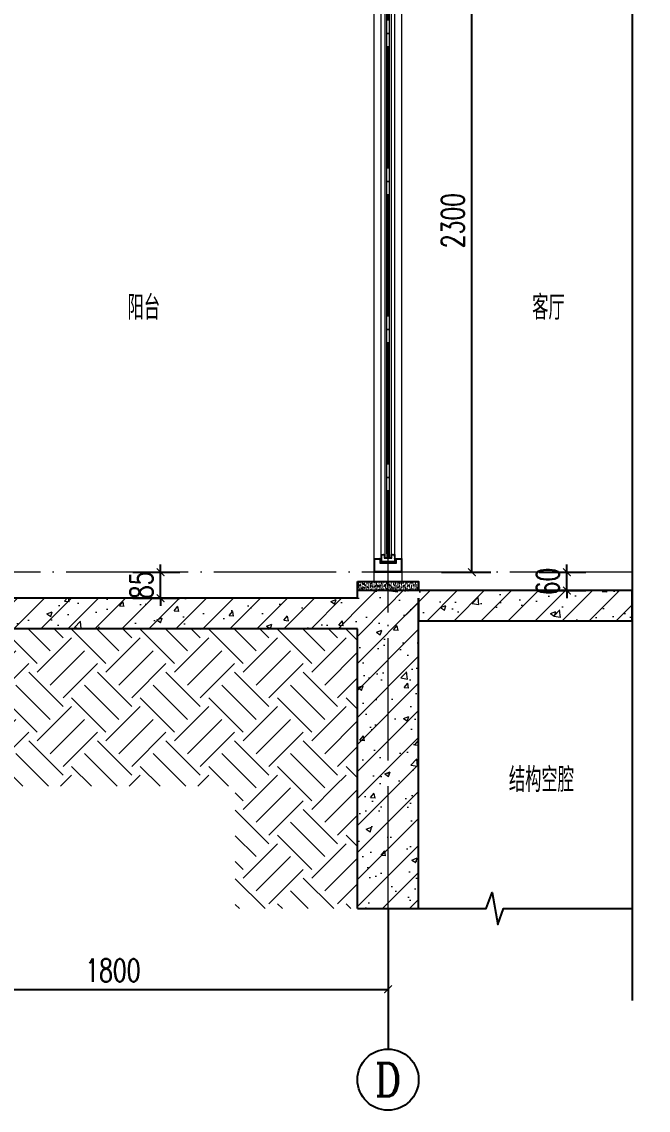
# Model space of a CAD drawing. Extents: x -668857 to 143095, y -247466 to 228182.
# Drawn here: x 24882 to 26931, y 150824 to 154384 of the extents above; entities that cross this region are included whole.
import ezdxf
from ezdxf.enums import TextEntityAlignment as Align

# ---------------------------------------------------------------- set-up
doc = ezdxf.new("R2010")
doc.units = 0
doc.header["$LTSCALE"] = 1000
doc.linetypes.add('DOTE', pattern=[2.42, 2, -0.2, 0.02, -0.2])
doc.layers.get('0').update_dxf_attribs({"linetype": 'CONTINUOUS'})
doc.layers.get('DEFPOINTS').update_dxf_attribs({"linetype": 'CONTINUOUS'})
for name, color, linetype in [('A-AXIS_TEXT', 7, 'CONTINUOUS'), ('AXIS', 3, 'CONTINUOUS'), ('DIM_SYMB', 3, 'CONTINUOUS'), ('PUB_DIM', 3, 'CONTINUOUS'), ('PUB_TEXT', 2, 'CONTINUOUS'), ('WALL', 5, 'CONTINUOUS'), ('立面-看线', 251, 'CONTINUOUS')]:
    doc.layers.add(name, color=color, linetype=linetype)
for name, color, linetype, lineweight in [('AXIS_TEXT', 7, 'CONTINUOUS', 20), ('DOTE', 19, 'DOTE', 9), ('PUB_HATCH', 8, 'CONTINUOUS', 9), ('S_WINDOW', 144, 'CONTINUOUS', 15), ('填充', 251, 'CONTINUOUS', 5), ('细细', 250, 'CONTINUOUS', 0)]:
    doc.layers.add(name, color=color, linetype=linetype, lineweight=lineweight)
doc.styles.add('_TCH_AXIS', font='COMPLEX', dxfattribs={"bigfont": 'GBCBIG'})
doc.styles.add('_TCH_DIM_T3', font='SIMPLEX', dxfattribs={"width": 0.705882, "bigfont": 'GBCBIG'})
doc.styles.add('COMPLEX', font='COMPLEX')
doc.styles.add('TSSD_REIN', font='tssdeng.shx', dxfattribs={"width": 0.7, "height": 300, "bigfont": 'tssdchn.shx'})
doc.dimstyles.new('_TCH_ARCH&&25', dxfattribs={"dimtxt": 74.375, "dimasz": 25, "dimexe": 62.5, "dimexo": 75, "dimgap": 25, "dimtad": 1, "dimdec": 0, "dimzin": 0, "dimdsep": 46, "dimtxsty": '_TCH_DIM_T3', "dimblk": 'ARCHTICK', "dimcen": 0.09, "dimclrt": 7, "dimazin": 0, "dimtfac": 1, "dimtdec": 0, "dimtix": 1, "dimtmove": 2, "dimatfit": 3, "dimldrblk": 'ARCHTICK', "dimfxl": 0, "dimtolj": 1, "dimtzin": 0, "dimarcsym": 0})
pattern_1 = [(315, (145053.3697, 680712.4302), (-1.76776695, -1.76776695), []), (315, (145054.5482, 680712.4302), (-1.76776695, -1.76776695), [])]
pattern_2 = [(315, (145053.3697, 678374.192), (-1.76776695, -1.76776695), []), (315, (145054.5482, 678374.192), (-1.76776695, -1.76776695), [])]
pattern_3 = [(45, (-841129.24, 278569.31), (0, 224.506403), [158.75, -158.75]), (45, (-841171.34, 278611.4), (0, 224.506403), [158.75, -158.75]), (45, (-841213.43, 278653.5), (0, 224.506403), [158.75, -158.75]), (135, (-841213.43, 278681.56), (-224.506403, 0), [158.75, -158.75]), (135, (-841171.34, 278723.66), (-224.506403, 0), [158.75, -158.75]), (135, (-841129.24, 278765.75), (-224.506403, 0), [158.75, -158.75])]
pattern_4 = [(45, (-956095.346, 321026.26), (-44.194174, 44.194174), []), (50, (-956095.35, 321026.26), (179.315046, -15.688034), [18.75, -206.25]), (355, (-956095.35, 321026.26), (-34.687833, 188.048033), [15, -165]), (100.4514, (-956080.4, 321024.95), (144.627345, 172.359886), [15.935047, -175.285528]), (46.1842, (-956095.35, 321076.26), (266.81026, -41.379754), [28.125, -309.375]), (96.6356, (-956073.1, 321072.8), (233.665676, 243.52947), [23.90257, -262.92825]), (351.1842, (-956095.35, 321076.26), (233.66549, 243.52965), [22.5, -247.5]), (21, (-956070.35, 321063.76), (149.226763, -100.654723), [18.75, -206.25]), (326, (-956070.35, 321063.76), (60.828833, 181.28751), [15, -165]), (71.4514, (-956057.91, 321055.37), (210.055657, 80.632624), [15.935047, -175.285528]), (37.5, (-956095.346, 321026.26), (3.039964, 83.2234635), [0, -163, 0, -167.5, 0, -165.625]), (7.5, (-956095.35, 321026.26), (65.767384, 98.602928), [0, -95.5, 0, -159.25, 0, -63.125]), (327.5, (-956151.096, 321026.26), (133.455609, -5.638718), [0, -62.5, 0, -195, 0, -258.75]), (317.5, (-956176.1, 321026.26), (145.796542, 25.026246), [0, -81.25, 0, -129.5, 0, -183.75])]

# ---------------------------------------------------------------- blocks, each defined once
blk = doc.blocks.new('afzdfsregf')
at = {"layer": '细细'}
h = blk.add_hatch(dxfattribs=at)
h.set_pattern_fill('金属', color=256, style=0)
h.set_pattern_definition(pattern_1)
h.paths.add_polyline_path([(221063.8, 608913.8), (221043.8, 608913.8), (221043.8, 608927.3), (220993.8, 608927.3), (220993.8, 608913.8), (220973.8, 608913.8), (220973.8, 608958.8), (221063.8, 608958.8)])
h.paths.add_polyline_path([(221045.8, 608929.3), (221045.8, 608915.8), (221061.8, 608915.8), (221061.8, 608956.8), (220975.8, 608956.8), (220975.8, 608915.8), (220991.8, 608915.8), (220991.8, 608929.3)], flags=16)
h = blk.add_hatch(dxfattribs=at)
h.set_pattern_fill('金属', color=256, style=0)
h.set_pattern_definition(pattern_1)
h.paths.add_polyline_path([(220996.3, 608925.3), (220996.3, 608900.3), (221008.3, 608900.3), (221008.3, 608910.3), (221029.3, 608910.3), (221029.3, 608900.3), (221041.3, 608900.3), (221041.3, 608925.3)])
h.paths.add_polyline_path([(221039.3, 608923.3), (221039.3, 608902.3), (221031.3, 608902.3), (221031.3, 608912.3), (221006.3, 608912.3), (221006.3, 608902.3), (220998.3, 608902.3), (220998.3, 608923.3)], flags=16)
h = blk.add_hatch(color=256, dxfattribs=at)
edge = h.paths.add_edge_path()
edge.add_line((221023.3, 608910.3), (221023.3, 608898.3))
edge.add_arc((221018.8, 608890), 9.44, 61.5175, 118.4825)
edge.add_line((221014.3, 608898.3), (221014.3, 608910.3))
edge.add_arc((221018.8, 608918.6), 9.44, 241.5175, 298.4825)
h = blk.add_hatch(dxfattribs=at)
h.set_pattern_fill('金属', color=256, style=0)
h.set_pattern_definition(pattern_2)
h.paths.add_polyline_path([(220996.3, 606692.3), (220996.3, 606717.3), (221008.3, 606717.3), (221008.3, 606707.3), (221029.3, 606707.3), (221029.3, 606717.3), (221041.3, 606717.3), (221041.3, 606692.3)])
h.paths.add_polyline_path([(221039.3, 606694.3), (221039.3, 606715.3), (221031.3, 606715.3), (221031.3, 606705.3), (221006.3, 606705.3), (221006.3, 606715.3), (220998.3, 606715.3), (220998.3, 606694.3)], flags=16)
h = blk.add_hatch(color=256, dxfattribs=at)
edge = h.paths.add_edge_path()
edge.add_line((221023.3, 606707.3), (221023.3, 606719.3))
edge.add_arc((221018.8, 606727.6), 9.44, 241.5175, 298.4825, ccw=False)
edge.add_line((221014.3, 606719.3), (221014.3, 606707.3))
edge.add_arc((221018.8, 606699), 9.44, 61.5175, 118.4825, ccw=False)
h = blk.add_hatch(dxfattribs=at)
h.set_pattern_fill('金属', color=256, style=0)
h.set_pattern_definition(pattern_2)
h.paths.add_polyline_path([(221063.8, 606703.8), (221043.8, 606703.8), (221043.8, 606690.3), (220993.8, 606690.3), (220993.8, 606703.8), (220973.8, 606703.8), (220973.8, 606658.8), (221063.8, 606658.8)])
h.paths.add_polyline_path([(221045.8, 606688.3), (221045.8, 606701.8), (221061.8, 606701.8), (221061.8, 606660.8), (220975.8, 606660.8), (220975.8, 606701.8), (220991.8, 606701.8), (220991.8, 606688.3)], flags=16)
at = {"layer": 'S_WINDOW'}
for p, q in [((220973.8, 606703.8), (220973.8, 608913.8)), ((220996.3, 606717.3), (220996.3, 608900.3)), ((221041.3, 606717.3), (221041.3, 608900.3)), ((221063.8, 606703.8), (221063.8, 608913.8))]:
    blk.add_line(p, q, dxfattribs=at)
for points in [[(220973.8, 608958.8), (220973.8, 608913.8), (220993.8, 608913.8), (220993.8, 608927.3), (221043.8, 608927.3), (221043.8, 608913.8), (221063.8, 608913.8), (221063.8, 608958.8)], [(220975.8, 608956.8), (220975.8, 608915.8), (220991.8, 608915.8), (220991.8, 608929.3), (221045.8, 608929.3), (221045.8, 608915.8), (221061.8, 608915.8), (221061.8, 608956.8)], [(220996.3, 608925.3), (220996.3, 608900.3), (221008.3, 608900.3), (221008.3, 608910.3), (221029.3, 608910.3), (221029.3, 608900.3), (221041.3, 608900.3), (221041.3, 608925.3)], [(220998.3, 608923.3), (220998.3, 608902.3), (221006.3, 608902.3), (221006.3, 608912.3), (221031.3, 608912.3), (221031.3, 608902.3), (221039.3, 608902.3), (221039.3, 608923.3)], [(220996.3, 606692.3), (220996.3, 606717.3), (221008.3, 606717.3), (221008.3, 606707.3), (221029.3, 606707.3), (221029.3, 606717.3), (221041.3, 606717.3), (221041.3, 606692.3)], [(220973.8, 606658.8), (220973.8, 606703.8), (220993.8, 606703.8), (220993.8, 606690.3), (221043.8, 606690.3), (221043.8, 606703.8), (221063.8, 606703.8), (221063.8, 606658.8)], [(220975.8, 606660.8), (220975.8, 606701.8), (220991.8, 606701.8), (220991.8, 606688.3), (221045.8, 606688.3), (221045.8, 606701.8), (221061.8, 606701.8), (221061.8, 606660.8)], [(220998.3, 606694.3), (220998.3, 606715.3), (221006.3, 606715.3), (221006.3, 606705.3), (221031.3, 606705.3), (221031.3, 606715.3), (221039.3, 606715.3), (221039.3, 606694.3)]]:
    blk.add_lwpolyline(points, close=True, dxfattribs=at)
at = {"layer": '细细'}
for points in [[(221008.3, 608900.3), (221008.3, 606717.3)], [(221014.3, 606719.3), (221014.3, 608910.3)], [(221023.3, 606719.3), (221023.3, 608910.3)], [(221029.3, 608900.3), (221029.3, 606717.3)]]:
    blk.add_lwpolyline(points, dxfattribs=at)
for points in [[(221023.3, 608910.3), (221023.3, 608898.3, 0.253805), (221014.3, 608898.3), (221014.3, 608910.3, 0.253805)], [(221023.3, 606707.3), (221023.3, 606719.3, -0.253805), (221014.3, 606719.3), (221014.3, 606707.3, -0.253805)]]:
    blk.add_lwpolyline(points, format="xyb", close=True, dxfattribs=at)
blk = doc.blocks.new('_ArchTick')
at = {"color": 0, "linetype": 'ByBlock', "const_width": 0.15}
blk.add_lwpolyline([(-0.5, -0.5), (0.5, 0.5)], dxfattribs=at)
blk = doc.blocks.new('*D2266')
at = {"layer": 'DEFPOINTS', "color": 0}
for p in [(25169.7, 152583.2), (25335.6, 152583.2), (25169.7, 152498.2)]:
    blk.add_point(p, dxfattribs=at)
at = {"layer": 'PUB_DIM', "color": 0, "lineweight": -2}
for p, q in [((25335.6, 152583.2), (25335.6, 152608.2)), ((25244.7, 152583.2), (25398.1, 152583.2)), ((25335.6, 152498.2), (25335.6, 152583.2)), ((25244.7, 152498.2), (25398.1, 152498.2)), ((25335.6, 152498.2), (25335.6, 152473.2))]:
    blk.add_line(p, q, dxfattribs=at)
at = {"layer": 'PUB_DIM', "color": 0, "lineweight": -2, "xscale": 25, "yscale": 25, "zscale": 25}
for p, rotation in [((25335.6, 152583.2), 270), ((25335.6, 152498.2), 90)]:
    blk.add_blockref('_ArchTick', p, dxfattribs=dict(at, rotation=rotation))
at = {"layer": 'PUB_DIM', "color": 7, "insert": (25273.4, 152540.7), "char_height": 74.38, "attachment_point": 5, "rotation": 90, "style": '_TCH_DIM_T3'}
blk.add_mtext('\\A1;85', dxfattribs=at)
blk = doc.blocks.new('*D2873')
at = {"layer": 'DEFPOINTS', "color": 0}
for p in [(26179.8, 154883.2), (26353.8, 154883.2), (26179.8, 152583.2)]:
    blk.add_point(p, dxfattribs=at)
at = {"layer": 'PUB_DIM', "color": 0, "lineweight": -2}
for p, q in [((26254.8, 154883.2), (26416.3, 154883.2)), ((26353.8, 152583.2), (26353.8, 154883.2)), ((26254.8, 152583.2), (26416.3, 152583.2))]:
    blk.add_line(p, q, dxfattribs=at)
at = {"layer": 'PUB_DIM', "color": 0, "lineweight": -2, "xscale": 25, "yscale": 25, "zscale": 25}
for p, rotation in [((26353.8, 154883.2), 90), ((26353.8, 152583.2), 270)]:
    blk.add_blockref('_ArchTick', p, dxfattribs=dict(at, rotation=rotation))
at = {"layer": 'PUB_DIM', "color": 7, "insert": (26291.6, 153733.2), "char_height": 74.38, "attachment_point": 5, "rotation": 90, "style": '_TCH_DIM_T3'}
blk.add_mtext('\\A1;2300', dxfattribs=at)
blk = doc.blocks.new('*D2886')
at = {"layer": 'DEFPOINTS', "color": 0}
for p in [(26498.8, 152583.2), (26664.7, 152583.2), (26498.8, 152523.2)]:
    blk.add_point(p, dxfattribs=at)
at = {"layer": 'PUB_DIM', "color": 0, "lineweight": -2}
for p, q in [((26664.7, 152583.2), (26664.7, 152608.2)), ((26573.8, 152583.2), (26727.2, 152583.2)), ((26664.7, 152523.2), (26664.7, 152583.2)), ((26573.8, 152523.2), (26727.2, 152523.2)), ((26664.7, 152523.2), (26664.7, 152498.2))]:
    blk.add_line(p, q, dxfattribs=at)
at = {"layer": 'PUB_DIM', "color": 0, "lineweight": -2, "xscale": 25, "yscale": 25, "zscale": 25}
for p, rotation in [((26664.7, 152583.2), 270), ((26664.7, 152523.2), 90)]:
    blk.add_blockref('_ArchTick', p, dxfattribs=dict(at, rotation=rotation))
at = {"layer": 'PUB_DIM', "color": 7, "insert": (26602.5, 152553.2), "char_height": 74.38, "attachment_point": 5, "rotation": 90, "style": '_TCH_DIM_T3'}
blk.add_mtext('\\A1;60', dxfattribs=at)
blk = doc.blocks.new('*D2940')
at = {"layer": 'AXIS', "color": 0, "lineweight": -2}
for p, q in [((24279.8, 151408.2), (24279.8, 151156.7)), ((26079.8, 151408.2), (26079.8, 151156.7)), ((24279.8, 151219.2), (26079.8, 151219.2))]:
    blk.add_line(p, q, dxfattribs=at)
at = {"layer": 'DEFPOINTS', "color": 0}
for p in [(24279.8, 151483.2), (26079.8, 151483.2), (26079.8, 151219.2)]:
    blk.add_point(p, dxfattribs=at)
at = {"layer": 'AXIS', "color": 0, "lineweight": -2, "xscale": 25, "yscale": 25, "zscale": 25, "rotation": 180}
blk.add_blockref('_ArchTick', (24279.8, 151219.2), dxfattribs=at)
at = {"layer": 'AXIS', "color": 0, "lineweight": -2, "xscale": 25, "yscale": 25, "zscale": 25}
blk.add_blockref('_ArchTick', (26079.8, 151219.2), dxfattribs=at)
at = {"layer": 'AXIS', "color": 7, "insert": (25179.8, 151281.4), "char_height": 74.38, "attachment_point": 5, "style": '_TCH_DIM_T3'}
blk.add_mtext('\\A1;1800', dxfattribs=at)
blk = doc.blocks.new('_AXISO')
blk.add_circle((0, 0), 0.5)
at = {"layer": 'A-AXIS_TEXT', "style": 'COMPLEX', "width": 1.041667}
blk.add_attdef('A', text='', height=0.56, dxfattribs=at).set_placement((-0.25, -0.28), (0.25, -0.28), align=Align.FIT)

msp = doc.modelspace()

# ---------------------------------------------------------------- hatches: boundary and pattern name
at = {"layer": 'PUB_HATCH'}
h = msp.add_hatch(dxfattribs=at)
h.set_pattern_fill('钢筋混凝土', color=256, scale=25, style=0)
h.set_pattern_definition(pattern_4)
h.paths.add_polyline_path([(26046.5, 152464.89), (25979.83, 152498.23), (24379.83, 152498.23), (24379.83, 152398.23), (25979.83, 152398.23)])
h = msp.add_hatch(dxfattribs=at)
h.set_pattern_fill('钢筋混凝土', color=256, scale=25, style=0)
h.set_pattern_definition(pattern_4)
h.paths.add_polyline_path([(26179.8, 151483.22), (26179.83, 152498.22), (26046.5, 152464.89), (25979.83, 152398.23), (25979.8, 151483.23)])
h = msp.add_hatch(dxfattribs=at)
h.set_pattern_fill('钢筋混凝土', color=256, scale=25, style=0)
h.set_pattern_definition(pattern_4)
h.paths.add_polyline_path([(26878.36, 152523.23), (25979.83, 152523.23), (26179.83, 152423.23), (26878.36, 152423.23)])
h = msp.add_hatch(dxfattribs=at)
h.set_pattern_fill('钢筋混凝土', color=256, scale=25, style=0)
h.set_pattern_definition(pattern_4)
h.paths.add_polyline_path([(26046.5, 152464.89), (26179.83, 152498.22), (26179.83, 152423.23), (25979.83, 152523.23), (25979.83, 152498.23)])
at = {"layer": '填充'}
h = msp.add_hatch(dxfattribs=at)
h.set_pattern_fill('EARTH', color=250, scale=50, angle=45, style=0)
h.set_pattern_definition(pattern_3)
h.paths.add_polyline_path([(24379.83, 151883.24), (25979.83, 151883.21), (25979.83, 152398.22), (24379.83, 152398.24)])
h = msp.add_hatch(dxfattribs=at)
h.set_pattern_fill('EARTH', color=250, scale=50, angle=45, style=0)
h.set_pattern_definition(pattern_3)
h.paths.add_polyline_path([(25979.83, 151883.22), (25579.83, 151883.22), (25579.83, 151483.03), (25979.83, 151483.03)])
at = {"layer": '立面-看线'}
h = msp.add_hatch(dxfattribs=at)
h.set_pattern_fill('碎沙', color=256, scale=4)
h.set_pattern_definition([(37.5, (-775073.405, -232863.7266), (-0.32000626, 9.78826475), [0, -7.7216, 0, -8.636, 0, -8.255]), (7.5, (-775073.405, -232863.727), (8.99046566, 14.33650201), [0, -4.1656, 0, -6.9596, 0, -2.667]), (327.5, (-775079.653, -232863.727), (15.819847405, 0.02874369), [0, -2.54, 0, -9.144, 0, -11.938]), (317.5, (-775079.653, -232863.727), (15.27112905, 4.45858647), [0, -1.27, 0, -5.9944, 0, -6.858])])
h.paths.add_polyline_path([(26179.83, 152523.23), (26179.83, 152553.23), (25979.83, 152553.23), (25979.83, 152523.23)])

# ---------------------------------------------------------------- linework, layer by layer
at = {"layer": 'AXIS'}
msp.add_line((26079.8, 151483.22), (26079.8, 151023.83), dxfattribs=at)
at = {"layer": 'DIM_SYMB'}
for points in [[(26878.36, 170503.23), (26878.36, 160871.35), (26930.86, 160852.24), (26825.86, 160833.73), (26878.36, 160815.1), (26878.36, 151183.22)], [(25979.8, 151483.22), (26400.96, 151483.22), (26420.07, 151535.72), (26438.58, 151430.72), (26457.21, 151483.22), (26878.36, 151483.22)]]:
    msp.add_lwpolyline(points, dxfattribs=at)
at = {"layer": 'DOTE', "color": 1, "linetype": 'DOTE', "ltscale": 0.2}
for p, q in [((26079.83, 151483.22), (26079.83, 171083.23)), ((26878.36, 152583.23), (23109.64, 152583.23))]:
    msp.add_line(p, q, dxfattribs=at)
at = {"layer": 'S_WINDOW'}
msp.add_lwpolyline([(26034.83, 152583.23), (26124.83, 152583.23), (26124.83, 152553.23), (26034.83, 152553.23)], close=True, dxfattribs=at)
at = {"layer": 'WALL'}
for p, q in [((25979.83, 152498.23), (24379.83, 152498.23)), ((26878.36, 152523.23), (25979.83, 152523.23)), ((25979.83, 152498.23), (25979.83, 152523.23)), ((26179.8, 151483.22), (26179.83, 152498.22)), ((26179.83, 152498.22), (26179.83, 152423.23)), ((26878.36, 152423.23), (26878.36, 152523.23)), ((25979.83, 152398.23), (24379.83, 152398.23)), ((25979.8, 151483.23), (25979.83, 152398.23)), ((26878.36, 152423.23), (26179.83, 152423.23)), ((25979.8, 151483.23), (26179.8, 151483.22))]:
    msp.add_line(p, q, dxfattribs=at)
msp.add_lwpolyline([(25979.83, 152553.23), (26179.83, 152553.23), (26179.83, 152523.23), (25979.83, 152523.23)], close=True, dxfattribs=at)

# ---------------------------------------------------------------- block references
msp.add_blockref('afzdfsregf', (-194938.93, -454075.53))
at = {"layer": 'AXIS'}
ref = msp.add_blockref('_AXISO', (26079.8, 150923.83), dxfattribs=dict(at, xscale=200, yscale=200, zscale=200))
ref.add_attrib('A', 'D', dxfattribs={"layer": 'AXIS_TEXT', "height": 108.81, "style": '_TCH_AXIS'}).set_placement((26035.76, 150869.42), (26123.85, 150869.42), align=Align.FIT)

# ---------------------------------------------------------------- texts
at = {"layer": 'PUB_TEXT', "style": 'TSSD_REIN', "width": 0.7}
for s, p in [('阳台', (25227.75, 153408.85)), ('客厅', (26551.24, 153408.85)), ('结构空腔', (26474.97, 151864.64))]:
    msp.add_text(s, height=80, dxfattribs=at).set_placement(p)

# ---------------------------------------------------------------- dimensions: what is measured, and where the dimension line sits
at = {"layer": 'AXIS'}
dim = msp.add_aligned_dim(p1=(24279.83, 151483.22), p2=(26079.83, 151483.22), distance=-264.03, dimstyle='_TCH_ARCH&&25', dxfattribs=at)
dim.commit()
dim.dimension.update_dxf_attribs({"geometry": '*D2940', "text_midpoint": (25179.83, 151281.38)})
at = {"layer": 'PUB_DIM'}
for p1, p2, distance, picture, middle in [((26179.83, 152583.23), (26179.83, 154883.23), -173.97, '*D2873', (26291.62, 153733.23)), ((25169.66, 152498.23), (25169.66, 152583.23), -165.96, '*D2266', (25273.43, 152540.73)), ((26498.78, 152523.23), (26498.78, 152583.23), -165.96, '*D2886', (26602.55, 152553.23))]:
    dim = msp.add_aligned_dim(p1=p1, p2=p2, distance=distance, dimstyle='_TCH_ARCH&&25', dxfattribs=at)
    dim.commit()
    dim.dimension.update_dxf_attribs({"geometry": picture, "text_midpoint": middle})

doc.saveas('drawing.dxf')
